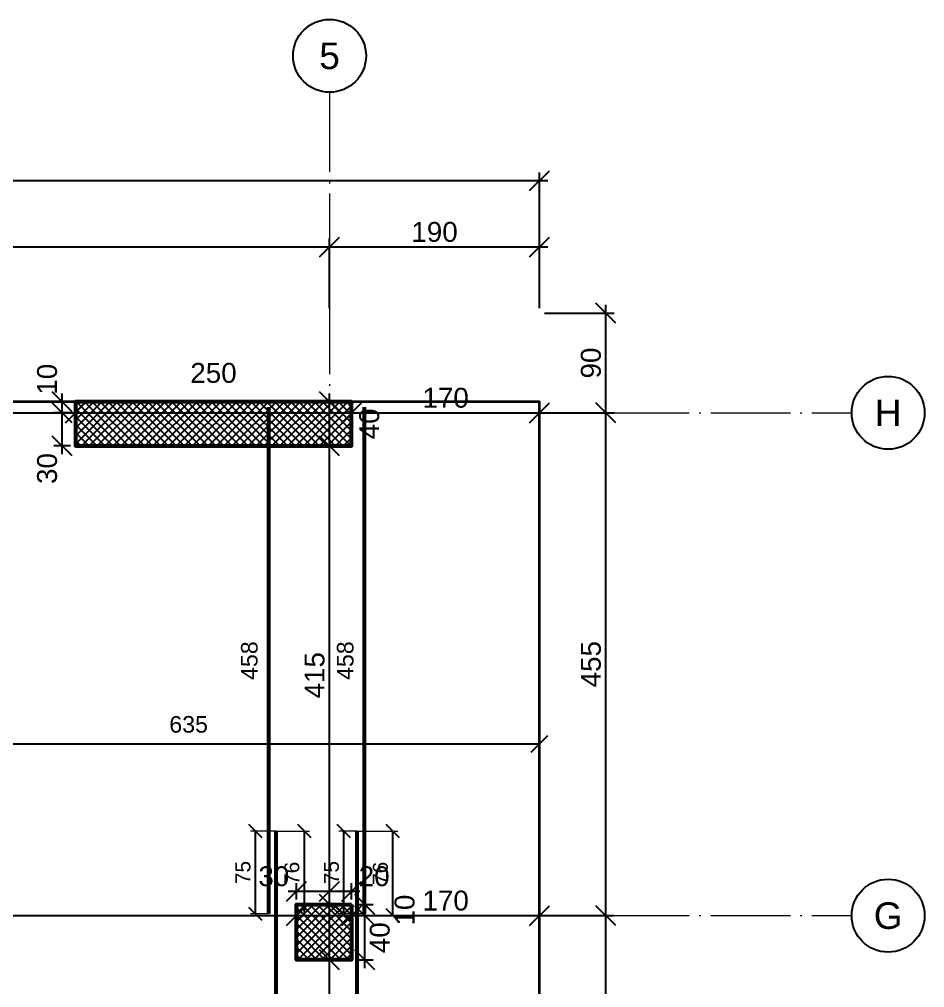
# Model space of a CAD drawing. Header units: millimetres. Extents: x -404 to 6018, y -5139 to 7890.
# Drawn here: x 5199 to 6018, y 2330 to 3206 of the extents above; entities that cross this region are included whole.
import ezdxf
from ezdxf.enums import TextEntityAlignment as Align

# ---------------------------------------------------------------- set-up
doc = ezdxf.new("R2010")
doc.units = ezdxf.units.MM
doc.linetypes.add('ZWCAD_ISO04W100', pattern=[30.5, 24, -3, 0.5, -3])
for name, color, linetype, lineweight in [('AXIS LINES', 255, 'ZWCAD_ISO04W100', 13), ('COLUMN', 140, 'Continuous', 53), ('SLAB', 3, 'Continuous', 35), ('WALL', 10, 'Continuous', 53)]:
    doc.layers.add(name, color=color, linetype=linetype, lineweight=lineweight)
for name, color, linetype in [('FW_AXIS', 7, 'Continuous'), ('FW_COLUMN_HATCH', 8, 'Continuous'), ('FW_DIM', 7, 'Continuous'), ('FW_WALL_HATCH', 8, 'Continuous'), ('REB_BOT_MESH_Y', 5, 'Continuous'), ('REB_BOT_MESH_Y_AXDIM', 5, 'Continuous'), ('REB_BOT_MESH_Y_LAP', 5, 'Continuous'), ('REB_BOT_MESH_Y_RANGE', 5, 'Continuous')]:
    doc.layers.add(name, color=color, linetype=linetype)
doc.styles.add('REBAR_TXT', font='arial.ttf')
doc.styles.get("Standard").update_dxf_attribs({"font": 'arial.ttf'})
doc.dimstyles.new('FW_DIM', dxfattribs={"dimtxt": 18, "dimasz": 9, "dimexe": 7.5, "dimexo": 4.5, "dimgap": 4.5, "dimtad": 1, "dimdec": 0, "dimtxsty": 'Standard', "dimtsz": 9, "dimcen": 2.5, "dimdle": 7.5, "dimclrd": 256, "dimclre": 256, "dimclrt": 7, "dimazin": 3, "dimtfac": 1, "dimtmove": 2, "dimatfit": 3})
doc.dimstyles.new('REBAR LAP', dxfattribs={"dimtxt": 13.5, "dimasz": 2.5, "dimexe": 4.5, "dimexo": 0, "dimgap": 4.5, "dimtad": 1, "dimdec": 0, "dimtxsty": 'Standard', "dimtsz": 6, "dimcen": 2.5, "dimclrd": 6, "dimclre": 6, "dimclrt": 7, "dimazin": 3, "dimtfac": 1, "dimtmove": 2, "dimatfit": 3, "dimlwd": 25, "dimlwe": 18})
doc.dimstyles.new('REBAR M-200', dxfattribs={"dimtxt": 15, "dimasz": 15, "dimexe": 25, "dimexo": 12.5, "dimgap": 10, "dimtad": 1, "dimdec": 0, "dimtxsty": 'Standard', "dimblk": 'NONE', "dimcen": 50, "dimse1": 1, "dimse2": 1, "dimclrd": 6, "dimclre": 6, "dimclrt": 7, "dimazin": 3, "dimtfac": 1, "dimtmove": 2, "dimatfit": 3, "dimldrblk": 'NONE', "dimlwd": 53})
doc.dimstyles.new('REBAR RANGE', dxfattribs={"dimtxt": 15, "dimasz": 2.5, "dimexe": 0, "dimexo": 0, "dimgap": 10, "dimtad": 1, "dimdec": 0, "dimtxsty": 'Standard', "dimtsz": 7.5, "dimcen": 2.5, "dimse1": 1, "dimse2": 1, "dimclrd": 6, "dimclre": 6, "dimclrt": 7, "dimazin": 3, "dimtfac": 1, "dimtmove": 2, "dimatfit": 3, "dimlwd": 25})

# ---------------------------------------------------------------- blocks, each defined once
blk = doc.blocks.new('*D755')
at = {"color": 6, "lineweight": 53}
blk.add_line((5504.99, 1955), (5504.99, 2471.5), dxfattribs=at)
at = {"layer": 'Defpoints'}
for p in [(5504.99, 2471.5), (5504.99, 1955), (5504.99, 1955)]:
    blk.add_point(p, dxfattribs=at)
at = {"layer": 'REB_BOT_MESH_Y', "color": 7, "insert": (5487.49, 2213.25), "char_height": 15, "attachment_point": 5, "rotation": 90}
blk.add_mtext('516', dxfattribs=at)
blk = doc.blocks.new('_NONE')
blk = doc.blocks.new('*D756')
at = {"color": 6, "lineweight": 53}
blk.add_line((5511.74, 2396.5), (5511.74, 2855), dxfattribs=at)
at = {"layer": 'Defpoints'}
for p in [(5511.74, 2855), (5511.74, 2396.5), (5511.74, 2396.5)]:
    blk.add_point(p, dxfattribs=at)
at = {"layer": 'REB_BOT_MESH_Y', "color": 7, "insert": (5494.24, 2625.75), "char_height": 15, "attachment_point": 5, "rotation": 90}
blk.add_mtext('458', dxfattribs=at)
blk = doc.blocks.new('_Oblique')
at = {"color": 0, "linetype": 'ByBlock', "lineweight": -2}
blk.add_line((-0.5, -0.5), (0.5, 0.5), dxfattribs=at)
blk = doc.blocks.new('*D757')
at = {"color": 6, "lineweight": 18}
for p, q in [((5504.99, 2471.5), (5488.49, 2471.5)), ((5511.74, 2396.5), (5488.49, 2396.5))]:
    blk.add_line(p, q, dxfattribs=at)
at = {"color": 6, "lineweight": 25}
blk.add_line((5492.99, 2396.5), (5492.99, 2471.5), dxfattribs=at)
at = {"layer": 'Defpoints'}
for p in [(5504.99, 2471.5), (5492.99, 2396.5), (5511.74, 2396.5)]:
    blk.add_point(p, dxfattribs=at)
at = {"layer": 'REB_BOT_MESH_Y_LAP', "color": 6, "xscale": 12, "yscale": 12, "rotation": 90}
for p in [(5492.99, 2471.5), (5492.99, 2396.5)]:
    blk.add_blockref('_OBLIQUE', p, dxfattribs=at)
at = {"layer": 'REB_BOT_MESH_Y_LAP', "color": 7, "insert": (5481.74, 2434), "char_height": 13.5, "attachment_point": 5, "rotation": 90}
blk.add_mtext('75', dxfattribs=at)
blk = doc.blocks.new('*D758')
at = {"color": 6, "lineweight": 18}
for p, q in [((5504.99, 2471.5), (5541.74, 2471.5)), ((5504.99, 2395), (5541.74, 2395))]:
    blk.add_line(p, q, dxfattribs=at)
at = {"color": 6, "lineweight": 25}
blk.add_line((5537.24, 2395), (5537.24, 2471.5), dxfattribs=at)
at = {"layer": 'Defpoints'}
for p in [(5504.99, 2471.5), (5504.99, 2395), (5537.24, 2395)]:
    blk.add_point(p, dxfattribs=at)
at = {"layer": 'REB_BOT_MESH_Y_AXDIM', "color": 6, "xscale": 12, "yscale": 12, "rotation": 90}
for p in [(5537.24, 2471.5), (5537.24, 2395)]:
    blk.add_blockref('_OBLIQUE', p, dxfattribs=at)
at = {"layer": 'REB_BOT_MESH_Y_AXDIM', "color": 7, "insert": (5525.99, 2433.25), "char_height": 13.5, "attachment_point": 5, "rotation": 90}
blk.add_mtext('76', dxfattribs=at)
blk = doc.blocks.new('*D824')
at = {"color": 6, "lineweight": 53}
blk.add_line((5431.74, 1909.5), (5431.74, 2471.5), dxfattribs=at)
at = {"layer": 'Defpoints'}
for p in [(5431.74, 2471.5), (5431.74, 1909.5), (5431.74, 1909.5)]:
    blk.add_point(p, dxfattribs=at)
at = {"layer": 'REB_BOT_MESH_Y', "color": 7, "insert": (5414.24, 2190.5), "char_height": 15, "attachment_point": 5, "rotation": 90}
blk.add_mtext('562', dxfattribs=at)
blk = doc.blocks.new('*D825')
at = {"color": 6, "lineweight": 53}
blk.add_line((5424.99, 2396.5), (5424.99, 2855), dxfattribs=at)
at = {"layer": 'Defpoints'}
for p in [(5424.99, 2855), (5424.99, 2396.5), (5424.99, 2396.5)]:
    blk.add_point(p, dxfattribs=at)
at = {"layer": 'REB_BOT_MESH_Y', "color": 7, "insert": (5407.49, 2625.75), "char_height": 15, "attachment_point": 5, "rotation": 90}
blk.add_mtext('458', dxfattribs=at)
blk = doc.blocks.new('*D828')
at = {"color": 6, "lineweight": 18}
for p, q in [((5431.74, 2471.5), (5408.49, 2471.5)), ((5424.99, 2396.5), (5408.49, 2396.5))]:
    blk.add_line(p, q, dxfattribs=at)
at = {"color": 6, "lineweight": 25}
blk.add_line((5412.99, 2396.5), (5412.99, 2471.5), dxfattribs=at)
at = {"layer": 'Defpoints'}
for p in [(5431.74, 2471.5), (5412.99, 2396.5), (5424.99, 2396.5)]:
    blk.add_point(p, dxfattribs=at)
at = {"layer": 'REB_BOT_MESH_Y_LAP', "color": 6, "xscale": 12, "yscale": 12, "rotation": 90}
for p in [(5412.99, 2471.5), (5412.99, 2396.5)]:
    blk.add_blockref('_OBLIQUE', p, dxfattribs=at)
at = {"layer": 'REB_BOT_MESH_Y_LAP', "color": 7, "insert": (5401.74, 2434), "char_height": 13.5, "attachment_point": 5, "rotation": 90}
blk.add_mtext('75', dxfattribs=at)
blk = doc.blocks.new('*D829')
at = {"color": 6, "lineweight": 18}
for p, q in [((5431.74, 2471.5), (5461.74, 2471.5)), ((5431.74, 2395), (5461.74, 2395))]:
    blk.add_line(p, q, dxfattribs=at)
at = {"color": 6, "lineweight": 25}
blk.add_line((5457.24, 2395), (5457.24, 2471.5), dxfattribs=at)
at = {"layer": 'Defpoints'}
for p in [(5431.74, 2471.5), (5431.74, 2395), (5457.24, 2395)]:
    blk.add_point(p, dxfattribs=at)
at = {"layer": 'REB_BOT_MESH_Y_AXDIM', "color": 6, "xscale": 12, "yscale": 12, "rotation": 90}
for p in [(5457.24, 2471.5), (5457.24, 2395)]:
    blk.add_blockref('_OBLIQUE', p, dxfattribs=at)
at = {"layer": 'REB_BOT_MESH_Y_AXDIM', "color": 7, "insert": (5445.99, 2433.25), "char_height": 13.5, "attachment_point": 5, "rotation": 90}
blk.add_mtext('76', dxfattribs=at)
blk = doc.blocks.new('*D864')
at = {"color": 6, "lineweight": 25}
blk.add_line((5034.99, 2550.5), (5669.99, 2550.5), dxfattribs=at)
at = {"layer": 'Defpoints'}
for p in [(5034.99, 2550.5), (5034.99, 2550.5), (5669.99, 2550.5)]:
    blk.add_point(p, dxfattribs=at)
at = {"layer": 'REB_BOT_MESH_Y_RANGE', "color": 6, "xscale": 15, "yscale": 15}
for p in [(5034.99, 2550.5), (5669.99, 2550.5)]:
    blk.add_blockref('_OBLIQUE', p, dxfattribs=at)
at = {"layer": 'REB_BOT_MESH_Y_RANGE', "color": 7, "insert": (5352.49, 2568), "char_height": 15, "attachment_point": 5}
blk.add_mtext('635', dxfattribs=at)
blk = doc.blocks.new('*D921')
for p, q in [((5237.99, 2812.5), (5237.99, 2857.5)), ((5245.49, 2850), (5230.49, 2850)), ((5245.49, 2820), (5230.49, 2820))]:
    blk.add_line(p, q)
at = {"layer": 'Defpoints'}
for p in [(5249.99, 2850), (5237.99, 2820), (5249.99, 2820)]:
    blk.add_point(p, dxfattribs=at)
at = {"layer": 'FW_DIM', "xscale": 18, "yscale": 18, "rotation": 90}
for p in [(5237.99, 2850), (5237.99, 2820)]:
    blk.add_blockref('_OBLIQUE', p, dxfattribs=at)
at = {"layer": 'FW_DIM', "color": 7, "insert": (5224.49, 2799.6), "char_height": 18, "attachment_point": 5, "rotation": 90}
blk.add_mtext('30', dxfattribs=at)
blk = doc.blocks.new('*D922')
for p, q in [((5237.99, 2842.5), (5237.99, 2867.5)), ((5245.49, 2860), (5230.49, 2860)), ((5245.49, 2850), (5230.49, 2850))]:
    blk.add_line(p, q)
at = {"layer": 'Defpoints'}
for p in [(5249.99, 2860), (5237.99, 2850), (5249.99, 2850)]:
    blk.add_point(p, dxfattribs=at)
at = {"layer": 'FW_DIM', "xscale": 18, "yscale": 18, "rotation": 90}
for p in [(5237.99, 2860), (5237.99, 2850)]:
    blk.add_blockref('_OBLIQUE', p, dxfattribs=at)
at = {"layer": 'FW_DIM', "color": 7, "insert": (5224.49, 2880.4), "char_height": 18, "attachment_point": 5, "rotation": 90}
blk.add_mtext('10', dxfattribs=at)
blk = doc.blocks.new('*D931')
for p, q in [((5449.99, 2409.5), (5449.99, 2424.5)), ((5479.99, 2409.5), (5479.99, 2424.5)), ((5442.49, 2417), (5487.49, 2417))]:
    blk.add_line(p, q)
at = {"layer": 'Defpoints'}
for p in [(5449.99, 2417), (5449.99, 2405), (5479.99, 2405)]:
    blk.add_point(p, dxfattribs=at)
at = {"layer": 'FW_DIM', "xscale": 18, "yscale": 18}
for p in [(5449.99, 2417), (5479.99, 2417)]:
    blk.add_blockref('_OBLIQUE', p, dxfattribs=at)
at = {"layer": 'FW_DIM', "color": 7, "insert": (5429.59, 2430.5), "char_height": 18, "attachment_point": 5}
blk.add_mtext('30', dxfattribs=at)
blk = doc.blocks.new('*D932')
for p, q in [((5479.99, 2409.5), (5479.99, 2424.5)), ((5499.99, 2409.5), (5499.99, 2424.5)), ((5472.49, 2417), (5507.49, 2417))]:
    blk.add_line(p, q)
at = {"layer": 'Defpoints'}
for p in [(5479.99, 2417), (5479.99, 2405), (5499.99, 2405)]:
    blk.add_point(p, dxfattribs=at)
at = {"layer": 'FW_DIM', "xscale": 18, "yscale": 18}
for p in [(5479.99, 2417), (5499.99, 2417)]:
    blk.add_blockref('_OBLIQUE', p, dxfattribs=at)
at = {"layer": 'FW_DIM', "color": 7, "insert": (5520.39, 2430.5), "char_height": 18, "attachment_point": 5}
blk.add_mtext('20', dxfattribs=at)
blk = doc.blocks.new('*D933')
for p, q in [((5511.99, 2347.5), (5511.99, 2402.5)), ((5504.49, 2395), (5519.49, 2395)), ((5504.49, 2355), (5519.49, 2355))]:
    blk.add_line(p, q)
at = {"layer": 'Defpoints'}
for p in [(5499.99, 2395), (5499.99, 2355), (5511.99, 2355)]:
    blk.add_point(p, dxfattribs=at)
at = {"layer": 'FW_DIM', "xscale": 18, "yscale": 18, "rotation": 90}
for p in [(5511.99, 2395), (5511.99, 2355)]:
    blk.add_blockref('_OBLIQUE', p, dxfattribs=at)
at = {"layer": 'FW_DIM', "color": 7, "insert": (5525.49, 2375), "char_height": 18, "attachment_point": 5, "rotation": 90}
blk.add_mtext('40', dxfattribs=at)
blk = doc.blocks.new('*D934')
for p, q in [((5511.99, 2387.5), (5511.99, 2412.5)), ((5504.49, 2405), (5519.49, 2405)), ((5504.49, 2395), (5519.49, 2395))]:
    blk.add_line(p, q)
at = {"layer": 'Defpoints'}
for p in [(5499.99, 2405), (5499.99, 2395), (5511.99, 2395)]:
    blk.add_point(p, dxfattribs=at)
at = {"layer": 'FW_DIM', "xscale": 18, "yscale": 18, "rotation": 90}
for p in [(5511.99, 2405), (5511.99, 2395)]:
    blk.add_blockref('_OBLIQUE', p, dxfattribs=at)
at = {"layer": 'FW_DIM', "color": 7, "insert": (5547.99, 2400), "char_height": 18, "attachment_point": 5, "rotation": 90}
blk.add_mtext('10', dxfattribs=at)
blk = doc.blocks.new('*D1004')
for p, q in [((4844.99, 2399.5), (4844.99, 2402.5)), ((5449.99, 2399.5), (5449.99, 2402.5)), ((4837.49, 2395), (5457.49, 2395))]:
    blk.add_line(p, q)
at = {"layer": 'Defpoints'}
for p in [(4844.99, 2395), (4844.99, 2395), (5449.99, 2395)]:
    blk.add_point(p, dxfattribs=at)
at = {"layer": 'FW_DIM', "xscale": 18, "yscale": 18}
for p in [(4844.99, 2395), (5449.99, 2395)]:
    blk.add_blockref('_OBLIQUE', p, dxfattribs=at)
at = {"layer": 'FW_DIM', "color": 7, "insert": (5147.49, 2408.5), "char_height": 18, "attachment_point": 5}
blk.add_mtext('605', dxfattribs=at)
blk = doc.blocks.new('*D1005')
for p, q in [((5449.99, 2399.5), (5449.99, 2402.5)), ((5499.99, 2399.5), (5499.99, 2402.5)), ((5442.49, 2395), (5507.49, 2395))]:
    blk.add_line(p, q)
at = {"layer": 'Defpoints'}
for p in [(5449.99, 2395), (5449.99, 2395), (5499.99, 2395)]:
    blk.add_point(p, dxfattribs=at)
at = {"layer": 'FW_DIM', "xscale": 18, "yscale": 18}
for p in [(5449.99, 2395), (5499.99, 2395)]:
    blk.add_blockref('_OBLIQUE', p, dxfattribs=at)
blk = doc.blocks.new('*D1006')
for p, q in [((5499.99, 2399.5), (5499.99, 2402.5)), ((5669.99, 2399.5), (5669.99, 2402.5)), ((5492.49, 2395), (5677.49, 2395))]:
    blk.add_line(p, q)
at = {"layer": 'Defpoints'}
for p in [(5499.99, 2395), (5499.99, 2395), (5669.99, 2395)]:
    blk.add_point(p, dxfattribs=at)
at = {"layer": 'FW_DIM', "xscale": 18, "yscale": 18}
for p in [(5499.99, 2395), (5669.99, 2395)]:
    blk.add_blockref('_OBLIQUE', p, dxfattribs=at)
at = {"layer": 'FW_DIM', "color": 7, "insert": (5584.99, 2408.5), "char_height": 18, "attachment_point": 5}
blk.add_mtext('170', dxfattribs=at)
blk = doc.blocks.new('*D1010')
for p, q in [((4844.99, 2854.5), (4844.99, 2857.5)), ((5249.99, 2854.5), (5249.99, 2857.5)), ((4837.49, 2850), (5257.49, 2850))]:
    blk.add_line(p, q)
at = {"layer": 'Defpoints'}
for p in [(4844.99, 2850), (4844.99, 2850), (5249.99, 2850)]:
    blk.add_point(p, dxfattribs=at)
at = {"layer": 'FW_DIM', "xscale": 18, "yscale": 18}
for p in [(4844.99, 2850), (5249.99, 2850)]:
    blk.add_blockref('_OBLIQUE', p, dxfattribs=at)
at = {"layer": 'FW_DIM', "color": 7, "insert": (5047.49, 2863.5), "char_height": 18, "attachment_point": 5}
blk.add_mtext('405', dxfattribs=at)
blk = doc.blocks.new('*D1011')
for p, q in [((5249.99, 2854.5), (5249.99, 2857.5)), ((5499.99, 2854.5), (5499.99, 2857.5)), ((5242.49, 2850), (5507.49, 2850))]:
    blk.add_line(p, q)
at = {"layer": 'Defpoints'}
for p in [(5249.99, 2850), (5249.99, 2850), (5499.99, 2850)]:
    blk.add_point(p, dxfattribs=at)
at = {"layer": 'FW_DIM', "xscale": 18, "yscale": 18}
for p in [(5249.99, 2850), (5499.99, 2850)]:
    blk.add_blockref('_OBLIQUE', p, dxfattribs=at)
at = {"layer": 'FW_DIM', "color": 7, "insert": (5374.99, 2886), "char_height": 18, "attachment_point": 5}
blk.add_mtext('250', dxfattribs=at)
blk = doc.blocks.new('*D1012')
for p, q in [((5499.99, 2854.5), (5499.99, 2857.5)), ((5669.99, 2854.5), (5669.99, 2857.5)), ((5492.49, 2850), (5677.49, 2850))]:
    blk.add_line(p, q)
at = {"layer": 'Defpoints'}
for p in [(5499.99, 2850), (5499.99, 2850), (5669.99, 2850)]:
    blk.add_point(p, dxfattribs=at)
at = {"layer": 'FW_DIM', "xscale": 18, "yscale": 18}
for p in [(5499.99, 2850), (5669.99, 2850)]:
    blk.add_blockref('_OBLIQUE', p, dxfattribs=at)
at = {"layer": 'FW_DIM', "color": 7, "insert": (5584.99, 2863.5), "char_height": 18, "attachment_point": 5}
blk.add_mtext('170', dxfattribs=at)
blk = doc.blocks.new('*D1056')
for p, q in [((5479.99, 1967.5), (5479.99, 2362.5)), ((5475.49, 2355), (5472.49, 2355)), ((5475.49, 1975), (5472.49, 1975))]:
    blk.add_line(p, q)
at = {"layer": 'Defpoints'}
for p in [(5479.99, 2355), (5479.99, 1975), (5479.99, 1975)]:
    blk.add_point(p, dxfattribs=at)
at = {"layer": 'FW_DIM', "xscale": 18, "yscale": 18, "rotation": 90}
for p in [(5479.99, 2355), (5479.99, 1975)]:
    blk.add_blockref('_OBLIQUE', p, dxfattribs=at)
at = {"layer": 'FW_DIM', "color": 7, "insert": (5466.49, 2165), "char_height": 18, "attachment_point": 5, "rotation": 90}
blk.add_mtext('380', dxfattribs=at)
blk = doc.blocks.new('*D1057')
for p, q in [((5479.99, 2347.5), (5479.99, 2412.5)), ((5475.49, 2405), (5472.49, 2405)), ((5475.49, 2355), (5472.49, 2355))]:
    blk.add_line(p, q)
at = {"layer": 'Defpoints'}
for p in [(5479.99, 2405), (5479.99, 2355), (5479.99, 2355)]:
    blk.add_point(p, dxfattribs=at)
at = {"layer": 'FW_DIM', "xscale": 18, "yscale": 18, "rotation": 90}
for p in [(5479.99, 2405), (5479.99, 2355)]:
    blk.add_blockref('_OBLIQUE', p, dxfattribs=at)
blk = doc.blocks.new('*D1058')
for p, q in [((5479.99, 2397.5), (5479.99, 2827.5)), ((5475.49, 2820), (5472.49, 2820)), ((5475.49, 2405), (5472.49, 2405))]:
    blk.add_line(p, q)
at = {"layer": 'Defpoints'}
for p in [(5479.99, 2820), (5479.99, 2405), (5479.99, 2405)]:
    blk.add_point(p, dxfattribs=at)
at = {"layer": 'FW_DIM', "xscale": 18, "yscale": 18, "rotation": 90}
for p in [(5479.99, 2820), (5479.99, 2405)]:
    blk.add_blockref('_OBLIQUE', p, dxfattribs=at)
at = {"layer": 'FW_DIM', "color": 7, "insert": (5466.49, 2612.5), "char_height": 18, "attachment_point": 5, "rotation": 90}
blk.add_mtext('415', dxfattribs=at)
blk = doc.blocks.new('*D1059')
for p, q in [((5479.99, 2812.5), (5479.99, 2867.5)), ((5475.49, 2860), (5472.49, 2860)), ((5475.49, 2820), (5472.49, 2820))]:
    blk.add_line(p, q)
at = {"layer": 'Defpoints'}
for p in [(5479.99, 2860), (5479.99, 2820), (5479.99, 2820)]:
    blk.add_point(p, dxfattribs=at)
at = {"layer": 'FW_DIM', "xscale": 18, "yscale": 18, "rotation": 90}
for p in [(5479.99, 2860), (5479.99, 2820)]:
    blk.add_blockref('_OBLIQUE', p, dxfattribs=at)
at = {"layer": 'FW_DIM', "color": 7, "insert": (5515.99, 2840), "char_height": 18, "attachment_point": 5, "rotation": 90}
blk.add_mtext('40', dxfattribs=at)
blk = doc.blocks.new('*D1064')
for p, q in [((4824.99, 2944.6), (4824.99, 3007.6)), ((5479.99, 2944.6), (5479.99, 3007.6)), ((4817.49, 3000.1), (5487.49, 3000.1))]:
    blk.add_line(p, q)
at = {"layer": 'Defpoints'}
for p in [(4824.99, 3000.1), (4824.99, 2940.1), (5479.99, 2940.1)]:
    blk.add_point(p, dxfattribs=at)
at = {"layer": 'FW_DIM', "xscale": 18, "yscale": 18}
for p in [(4824.99, 3000.1), (5479.99, 3000.1)]:
    blk.add_blockref('_OBLIQUE', p, dxfattribs=at)
at = {"layer": 'FW_DIM', "color": 7, "insert": (5152.49, 3013.6), "char_height": 18, "attachment_point": 5}
blk.add_mtext('655', dxfattribs=at)
blk = doc.blocks.new('*D1065')
for p, q in [((5479.99, 2944.6), (5479.99, 3007.6)), ((5669.99, 2944.6), (5669.99, 3007.6)), ((5472.49, 3000.1), (5677.49, 3000.1))]:
    blk.add_line(p, q)
at = {"layer": 'Defpoints'}
for p in [(5479.99, 3000.1), (5479.99, 2940.1), (5669.99, 2940.1)]:
    blk.add_point(p, dxfattribs=at)
at = {"layer": 'FW_DIM', "xscale": 18, "yscale": 18}
for p in [(5479.99, 3000.1), (5669.99, 3000.1)]:
    blk.add_blockref('_OBLIQUE', p, dxfattribs=at)
at = {"layer": 'FW_DIM', "color": 7, "insert": (5574.99, 3013.6), "char_height": 18, "attachment_point": 5}
blk.add_mtext('190', dxfattribs=at)
blk = doc.blocks.new('*D1072')
for p, q in [((3819.99, 2944.6), (3819.99, 3067.6)), ((5669.99, 2944.6), (5669.99, 3067.6)), ((3812.49, 3060.1), (5677.49, 3060.1))]:
    blk.add_line(p, q)
at = {"layer": 'Defpoints'}
for p in [(3819.99, 3060.1), (3819.99, 2940.1), (5669.99, 2940.1)]:
    blk.add_point(p, dxfattribs=at)
at = {"layer": 'FW_DIM', "xscale": 18, "yscale": 18}
for p in [(3819.99, 3060.1), (5669.99, 3060.1)]:
    blk.add_blockref('_OBLIQUE', p, dxfattribs=at)
at = {"layer": 'FW_DIM', "color": 7, "insert": (4744.99, 3073.6), "char_height": 18, "attachment_point": 5}
blk.add_mtext('1850', dxfattribs=at)
blk = doc.blocks.new('*D1088')
for p, q in [((5729.99, 1952.5), (5729.99, 2402.5)), ((5674.49, 2395), (5737.49, 2395)), ((5674.49, 1960), (5737.49, 1960))]:
    blk.add_line(p, q)
at = {"layer": 'Defpoints'}
for p in [(5669.99, 2395), (5669.99, 1960), (5729.99, 1960)]:
    blk.add_point(p, dxfattribs=at)
at = {"layer": 'FW_DIM', "xscale": 18, "yscale": 18, "rotation": 90}
for p in [(5729.99, 2395), (5729.99, 1960)]:
    blk.add_blockref('_OBLIQUE', p, dxfattribs=at)
at = {"layer": 'FW_DIM', "color": 7, "insert": (5716.49, 2177.5), "char_height": 18, "attachment_point": 5, "rotation": 90}
blk.add_mtext('435', dxfattribs=at)
blk = doc.blocks.new('*D1089')
for p, q in [((5729.99, 2387.5), (5729.99, 2857.5)), ((5674.49, 2850), (5737.49, 2850)), ((5674.49, 2395), (5737.49, 2395))]:
    blk.add_line(p, q)
at = {"layer": 'Defpoints'}
for p in [(5669.99, 2850), (5669.99, 2395), (5729.99, 2395)]:
    blk.add_point(p, dxfattribs=at)
at = {"layer": 'FW_DIM', "xscale": 18, "yscale": 18, "rotation": 90}
for p in [(5729.99, 2850), (5729.99, 2395)]:
    blk.add_blockref('_OBLIQUE', p, dxfattribs=at)
at = {"layer": 'FW_DIM', "color": 7, "insert": (5716.49, 2622.5), "char_height": 18, "attachment_point": 5, "rotation": 90}
blk.add_mtext('455', dxfattribs=at)
blk = doc.blocks.new('*D1090')
for p, q in [((5729.99, 2842.5), (5729.99, 2947.6)), ((5674.49, 2940.1), (5737.49, 2940.1)), ((5674.49, 2850), (5737.49, 2850))]:
    blk.add_line(p, q)
at = {"layer": 'Defpoints'}
for p in [(5669.99, 2940.1), (5669.99, 2850), (5729.99, 2850)]:
    blk.add_point(p, dxfattribs=at)
at = {"layer": 'FW_DIM', "xscale": 18, "yscale": 18, "rotation": 90}
for p in [(5729.99, 2940.1), (5729.99, 2850)]:
    blk.add_blockref('_OBLIQUE', p, dxfattribs=at)
at = {"layer": 'FW_DIM', "color": 7, "insert": (5716.49, 2895.05), "char_height": 18, "attachment_point": 5, "rotation": 90}
blk.add_mtext('90', dxfattribs=at)

msp = doc.modelspace()

# ---------------------------------------------------------------- hatches: boundary and pattern name
at = {"layer": 'FW_COLUMN_HATCH'}
h = msp.add_hatch(dxfattribs=at)
h.set_pattern_fill('ANSI37', scale=1.6)
h.paths.add_polyline_path([(5499.99, 2405), (5499.99, 2355), (5449.99, 2355), (5449.99, 2405), (5499.99, 2405), (5499.99, 2405)])
at = {"layer": 'FW_WALL_HATCH'}
h = msp.add_hatch(dxfattribs=at)
h.set_pattern_fill('ANSI37', scale=1.6)
h.paths.add_polyline_path([(5499.99, 2860), (5499.99, 2820), (5249.99, 2820), (5249.99, 2860), (5499.99, 2860)])

# ---------------------------------------------------------------- linework, layer by layer
at = {"layer": 'AXIS LINES', "color": 0, "ltscale": 3}
for points in [[(5479.99, 3140.04), (5479.99, -400.07)], [(3537.41, 2850), (5952.4, 2850)], [(3537.41, 2395), (5952.4, 2395)]]:
    msp.add_lwpolyline(points, dxfattribs=at)
at = {"layer": 'COLUMN', "ltscale": 0.08}
msp.add_lwpolyline([(5499.99, 2405), (5499.99, 2355), (5449.99, 2355), (5449.99, 2405), (5499.99, 2405)], dxfattribs=at)
at = {"layer": 'FW_AXIS'}
for centre in [(5479.99, 3173.04), (5985.4, 2850), (5985.4, 2395)]:
    msp.add_circle(centre, 33, dxfattribs=at)
at = {"layer": 'SLAB', "ltscale": 0.08}
msp.add_lwpolyline([(5599.99, 1379.9), (5599.89, 1900.02), (5499.89, 1900), (5499.89, 1950), (5669.99, 1950), (5669.99, 2860), (5034.99, 2860), (5034.99, 2940.1), (4804.99, 2940.1), (4805.09, 2860.72), (4229.99, 2860), (4229.99, 2719.9), (4149.99, 2719.9), (4149.89, 2490.03), (4229.99, 2490), (4229.89, 2320), (4149.99, 2319.9), (4149.89, 2090), (4229.99, 2090), (4229.99, 1950), (4464.89, 1950), (4464.89, 1490)], dxfattribs=at)
at = {"layer": 'WALL', "ltscale": 0.08}
msp.add_lwpolyline([(5499.99, 2860), (5249.99, 2860), (5249.99, 2820), (5499.99, 2820), (5499.99, 2860)], dxfattribs=at)

# ---------------------------------------------------------------- texts
at = {"layer": 'FW_AXIS', "color": 7, "style": 'REBAR_TXT'}
for s, p in [('5', (5479.99, 3173.04)), ('H', (5985.4, 2850)), ('G', (5985.4, 2395))]:
    msp.add_text(s, height=24, dxfattribs=at).set_placement(p, align=Align.MIDDLE_CENTER)

# ---------------------------------------------------------------- dimensions: what is measured, and where the dimension line sits
at = {"layer": 'FW_DIM'}
for base, p1, p2, picture, middle in [((3819.99, 3060.1), (3819.99, 2940.1), (5669.99, 2940.1), '*D1072', (4744.99, 3073.6)), ((4824.99, 3000.1), (4824.99, 2940.1), (5479.99, 2940.1), '*D1064', (5152.49, 3013.6)), ((5479.99, 3000.1), (5479.99, 2940.1), (5669.99, 2940.1), '*D1065', (5574.99, 3013.6))]:
    dim = msp.add_linear_dim(base=base, p1=p1, p2=p2, dimstyle='FW_DIM', dxfattribs=at)
    dim.commit()
    dim.dimension.update_dxf_attribs({"geometry": picture, "text_midpoint": middle})
for base, p1, p2, picture, middle in [((5729.99, 2850), (5669.99, 2850), (5669.99, 2940.1), '*D1090', (5716.49, 2895.05)), ((5729.99, 2395), (5669.99, 2395), (5669.99, 2850), '*D1089', (5716.49, 2622.5)), ((5729.99, 1960), (5669.99, 1960), (5669.99, 2395), '*D1088', (5716.49, 2177.5))]:
    dim = msp.add_linear_dim(base=base, p1=p1, p2=p2, angle=90, dimstyle='FW_DIM', dxfattribs=at)
    dim.commit()
    dim.dimension.update_dxf_attribs({"geometry": picture, "text_midpoint": middle})
for base, p1, p2, text, picture, middle in [((5237.99, 2850), (5249.99, 2850), (5249.99, 2860), '10', '*D922', (5224.49, 2880.4)), ((5479.99, 2820), (5479.99, 2820), (5479.99, 2860), '40', '*D1059', (5515.99, 2840)), ((5237.99, 2820), (5249.99, 2820), (5249.99, 2850), '30', '*D921', (5224.49, 2799.6)), ((5479.99, 2405), (5479.99, 2405), (5479.99, 2820), '415', '*D1058', (5466.49, 2612.5)), ((5479.99, 2355), (5479.99, 2355), (5479.99, 2405), ' ', '*D1057', (5479.99, 2380)), ((5511.99, 2395), (5499.99, 2395), (5499.99, 2405), '10', '*D934', (5547.99, 2400)), ((5511.99, 2355), (5499.99, 2355), (5499.99, 2395), '40', '*D933', (5525.49, 2375)), ((5479.99, 1975), (5479.99, 1975), (5479.99, 2355), '380', '*D1056', (5466.49, 2165))]:
    dim = msp.add_linear_dim(base=base, p1=p1, p2=p2, angle=90, text=text, dimstyle='FW_DIM', override={"dimtmove": 2}, dxfattribs=at)
    dim.commit()
    dim.dimension.update_dxf_attribs({"geometry": picture, "text_midpoint": middle, "dimtype": 160})
for base, p1, p2, text, picture, middle in [((5249.99, 2850), (5249.99, 2850), (5499.99, 2850), '250', '*D1011', (5374.99, 2886)), ((4844.99, 2850), (4844.99, 2850), (5249.99, 2850), '405', '*D1010', (5047.49, 2863.5)), ((5499.99, 2850), (5499.99, 2850), (5669.99, 2850), '170', '*D1012', (5584.99, 2863.5)), ((5449.99, 2417), (5449.99, 2405), (5479.99, 2405), '30', '*D931', (5429.59, 2430.5)), ((5479.99, 2417), (5479.99, 2405), (5499.99, 2405), '20', '*D932', (5520.39, 2430.5)), ((4844.99, 2395), (4844.99, 2395), (5449.99, 2395), '605', '*D1004', (5147.49, 2408.5)), ((5499.99, 2395), (5499.99, 2395), (5669.99, 2395), '170', '*D1006', (5584.99, 2408.5)), ((5449.99, 2395), (5449.99, 2395), (5499.99, 2395), ' ', '*D1005', (5474.99, 2395))]:
    dim = msp.add_linear_dim(base=base, p1=p1, p2=p2, text=text, dimstyle='FW_DIM', override={"dimtmove": 2}, dxfattribs=at)
    dim.commit()
    dim.dimension.update_dxf_attribs({"geometry": picture, "text_midpoint": middle, "dimtype": 160})
at = {"layer": 'REB_BOT_MESH_Y'}
for base, p1, p2, picture, middle in [((5424.98693601, 2396.5), (5424.98693601, 2396.5), (5424.98693601, 2855), '*D825', (5407.48693601, 2625.75)), ((5511.73693601, 2396.5), (5511.73693601, 2396.5), (5511.73693601, 2855), '*D756', (5494.23693601, 2625.75)), ((5431.74, 1909.5), (5431.74, 1909.5), (5431.74, 2471.5), '*D824', (5414.24, 2190.5)), ((5504.98693601, 1955), (5504.98693601, 1955), (5504.98693601, 2471.5), '*D755', (5487.48693601, 2213.25))]:
    dim = msp.add_linear_dim(base=base, p1=p1, p2=p2, angle=90, dimstyle='REBAR M-200', dxfattribs=at)
    dim.commit()
    dim.dimension.update_dxf_attribs({"geometry": picture, "text_midpoint": middle})
at = {"layer": 'REB_BOT_MESH_Y_AXDIM'}
for base, p1, p2, picture, middle in [((5457.23693601, 2395), (5431.73693601, 2395), (5431.73693601, 2471.5), '*D829', (5445.98693601, 2433.25)), ((5537.23693601, 2395), (5504.98693601, 2395), (5504.98693601, 2471.5), '*D758', (5525.98693601, 2433.25))]:
    dim = msp.add_linear_dim(base=base, p1=p1, p2=p2, angle=90, dimstyle='REBAR LAP', dxfattribs=at)
    dim.commit()
    dim.dimension.update_dxf_attribs({"geometry": picture, "text_midpoint": middle})
at = {"layer": 'REB_BOT_MESH_Y_LAP'}
for base, p1, p2, picture, middle in [((5412.99, 2396.5), (5424.99, 2396.5), (5431.74, 2471.5), '*D828', (5401.74, 2434)), ((5492.99, 2396.5), (5511.74, 2396.5), (5504.99, 2471.5), '*D757', (5481.74, 2434))]:
    dim = msp.add_linear_dim(base=base, p1=p1, p2=p2, angle=90, dimstyle='REBAR LAP', dxfattribs=at)
    dim.commit()
    dim.dimension.update_dxf_attribs({"geometry": picture, "text_midpoint": middle})
at = {"layer": 'REB_BOT_MESH_Y_RANGE'}
dim = msp.add_linear_dim(base=(5034.99, 2550.5), p1=(5034.99, 2550.5), p2=(5669.99, 2550.5), dimstyle='REBAR RANGE', dxfattribs=at)
dim.commit()
dim.dimension.update_dxf_attribs({"geometry": '*D864', "text_midpoint": (5352.49, 2568)})

doc.saveas('drawing.dxf')
